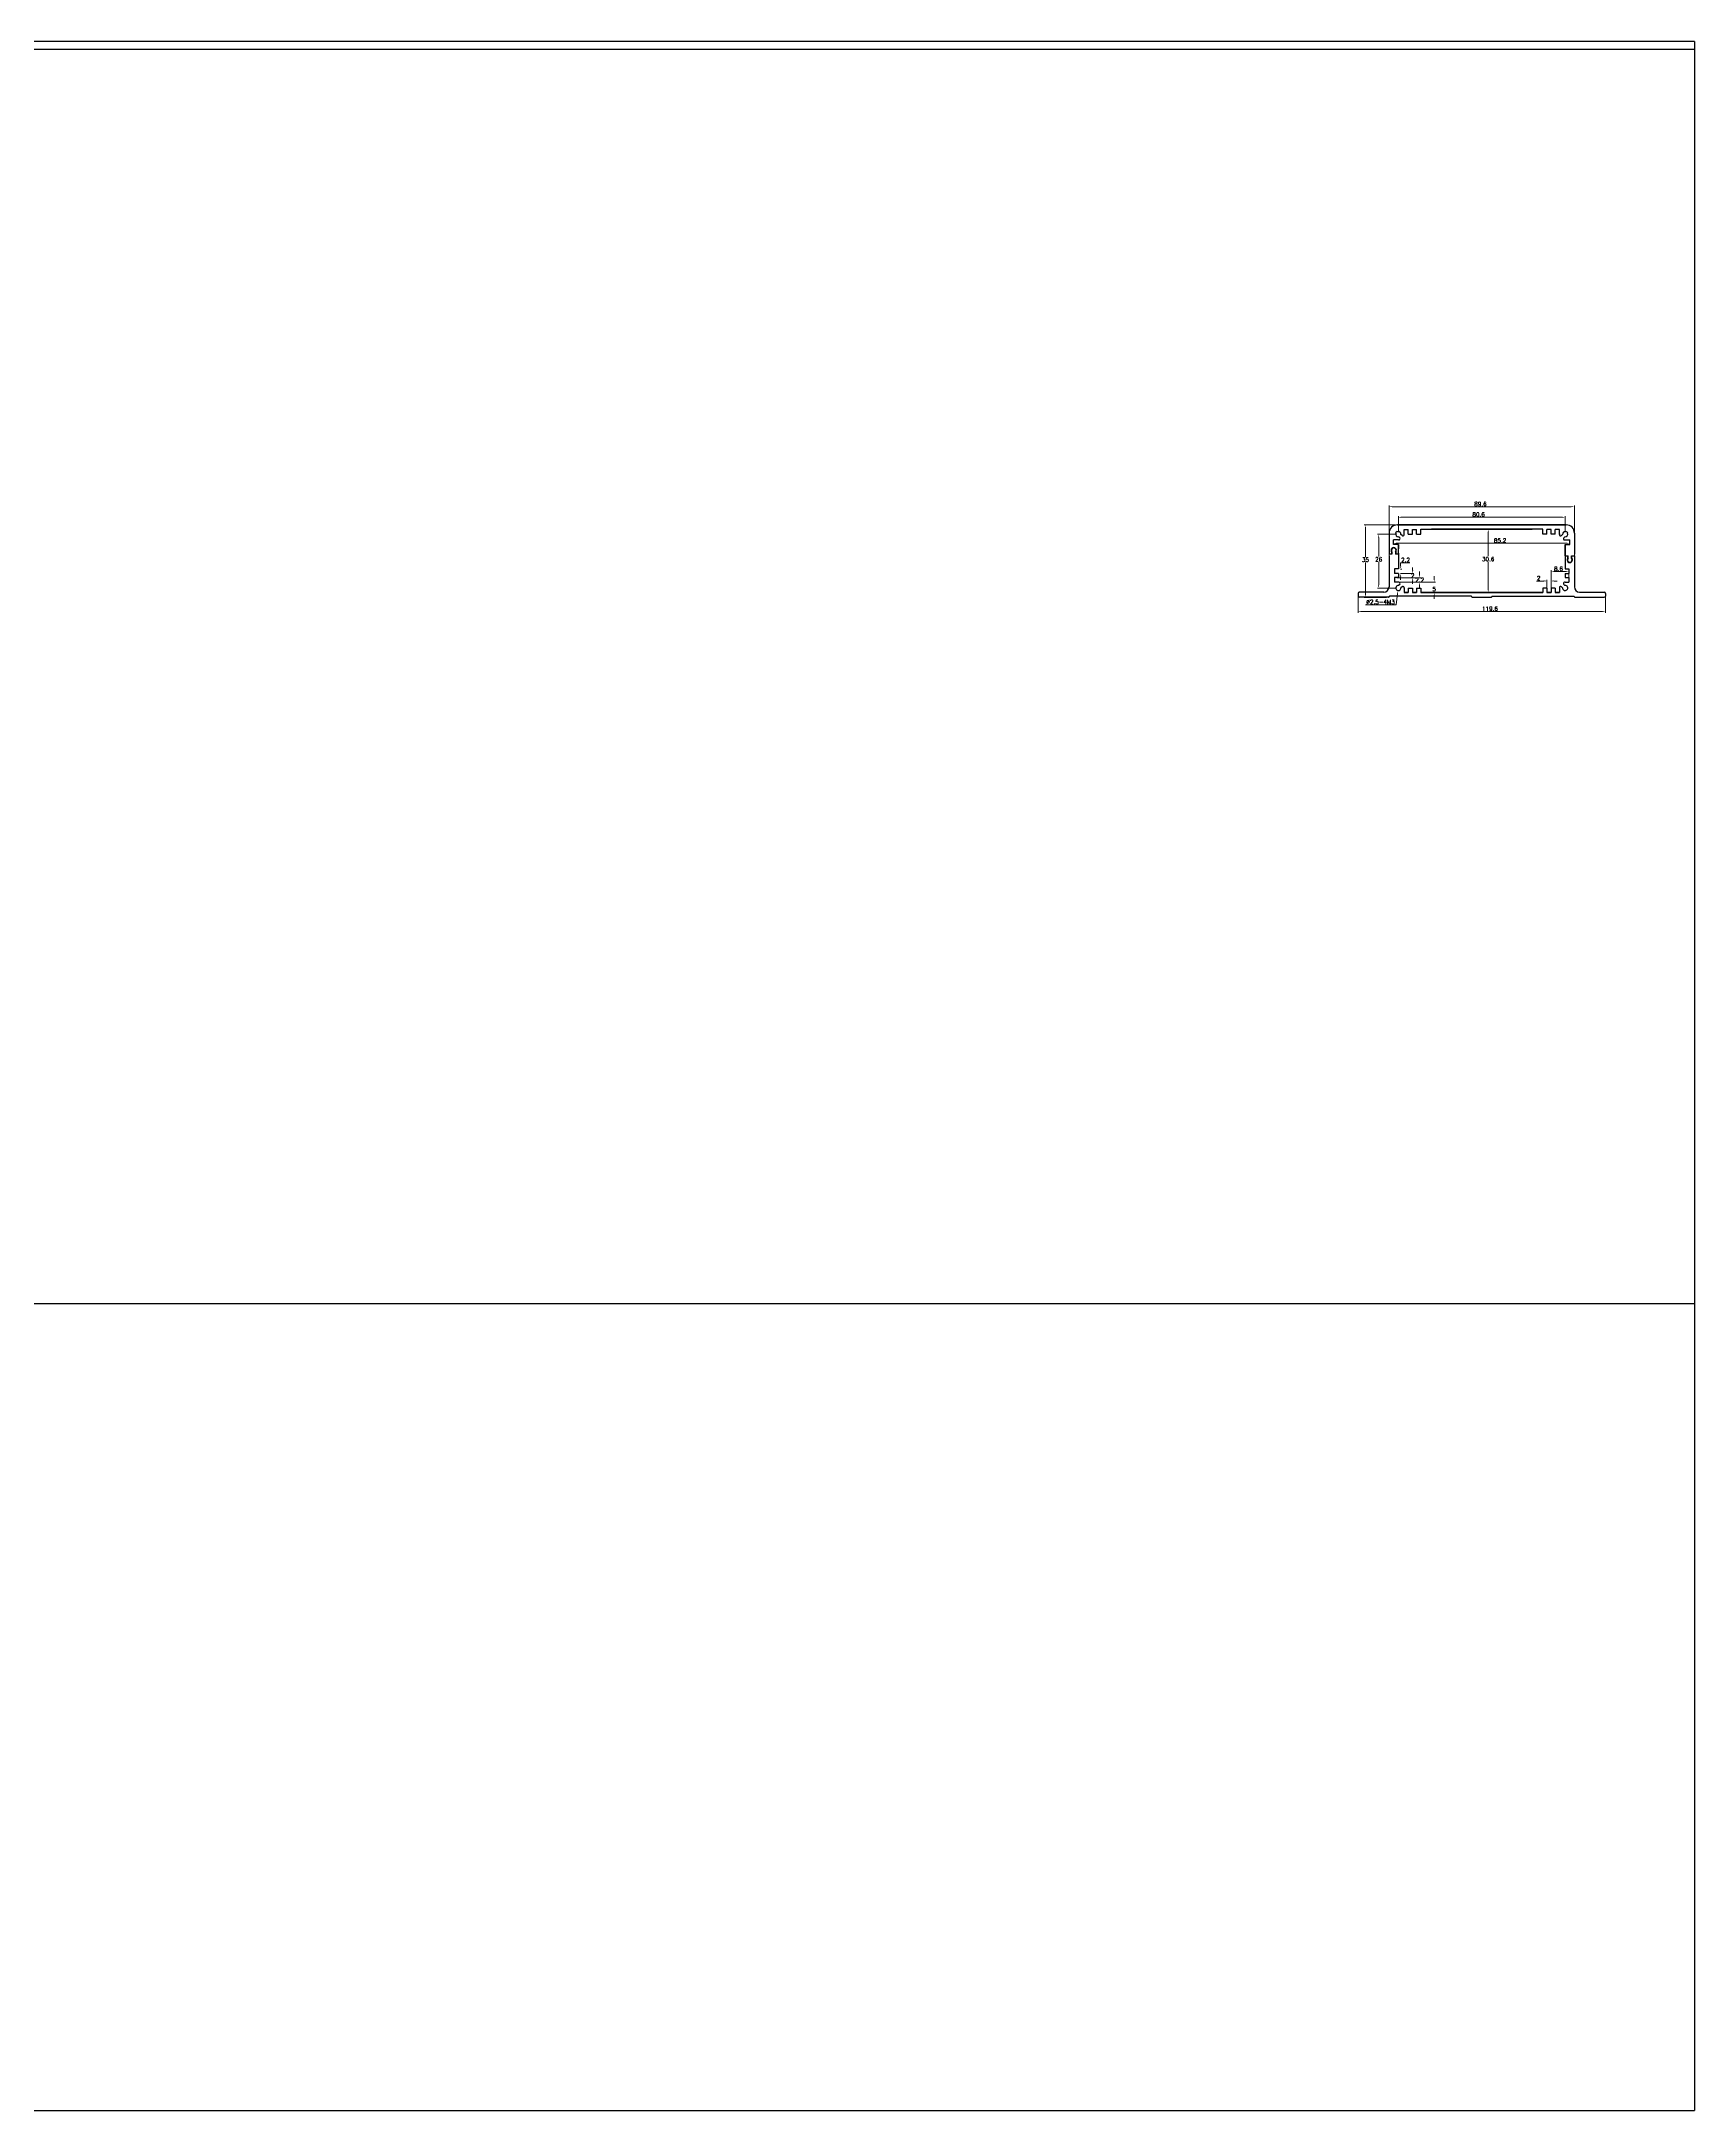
# Model space of a CAD drawing. Header units: millimetres. Extents: x 0 to 7379, y 0 to 1000.
# Drawn here: x 1201 to 2000, y 0 to 1000 of the extents above; entities that cross this region are included whole.
import ezdxf

# ---------------------------------------------------------------- set-up
doc = ezdxf.new("R2010")
doc.units = ezdxf.units.MM
doc.header["$PDMODE"] = 2
doc.header["$PDSIZE"] = 3
doc.layers.add('BORDERLINE', color=7, linetype='Continuous')
doc.styles.get("Standard").update_dxf_attribs({"font": 'txt.shx', "height": 2})
doc.dimstyles.new('ISO-25$0', dxfattribs={"dimtxt": 3.5, "dimasz": 1.5, "dimexe": 0.6, "dimexo": 1, "dimgap": 0.3, "dimtad": 1, "dimtih": 1, "dimtoh": 1, "dimdec": 1, "dimdsep": 46, "dimtxsty": 'Standard', "dimcen": 0, "dimclrd": 256, "dimclre": 256, "dimclrt": 256, "dimaunit": 1, "dimadec": 0, "dimazin": 3, "dimtfac": 1, "dimtdec": 1, "dimtofl": 0, "dimtmove": 0, "dimatfit": 3, "dimfxl": 0, "dimlwd": 9, "dimlwe": 9, "dimarcsym": 0})
doc.dimstyles.new('ISO-25$3', dxfattribs={"dimtxt": 3.5, "dimasz": 1.5, "dimexe": 1, "dimexo": 1, "dimgap": 0.3, "dimtad": 1, "dimtih": 1, "dimtoh": 1, "dimdec": 1, "dimdsep": 46, "dimtxsty": 'Standard', "dimcen": 0, "dimclrd": 256, "dimclre": 256, "dimclrt": 256, "dimaunit": 1, "dimadec": 0, "dimazin": 3, "dimtfac": 1, "dimtdec": 1, "dimtofl": 0, "dimtmove": 0, "dimatfit": 3, "dimfxl": 0, "dimlwd": 9, "dimlwe": 9, "dimarcsym": 0})

# ---------------------------------------------------------------- blocks, each defined once
blk = doc.blocks.new('*D52')
at = {"lineweight": 9}
for p, q in [((1837.3, 731.6), (1837.3, 723.9)), ((1956.9, 731.6), (1956.9, 723.9)), ((1838.8, 724.5), (1955.4, 724.5))]:
    blk.add_line(p, q, dxfattribs=at)
for points in [[(1838.8, 724.8), (1838.8, 724.3), (1837.3, 724.5)], [(1955.4, 724.8), (1955.4, 724.3), (1956.9, 724.5)]]:
    blk.add_solid(points)
at = {"layer": 'Defpoints', "color": 0}
for p in [(1837.3, 732.6), (1956.9, 732.6), (1956.9, 724.5)]:
    blk.add_point(p, dxfattribs=at)
at = {"insert": (1901.1, 725.8), "char_height": 2, "attachment_point": 5}
blk.add_mtext('119.6', dxfattribs=at)
blk = doc.blocks.new('*D54')
at = {"lineweight": 9}
for p, q in [((1852.3, 744.8), (1852.3, 775.7)), ((1853.8, 775.1), (1940.4, 775.1)), ((1941.9, 744.8), (1941.9, 775.7))]:
    blk.add_line(p, q, dxfattribs=at)
for points in [[(1853.8, 775.4), (1853.8, 774.9), (1852.3, 775.1)], [(1940.4, 775.4), (1940.4, 774.9), (1941.9, 775.1)]]:
    blk.add_solid(points)
at = {"layer": 'Defpoints', "color": 0}
for p in [(1941.9, 775.1), (1852.3, 743.8), (1941.9, 743.8)]:
    blk.add_point(p, dxfattribs=at)
at = {"insert": (1896.5, 776.4), "char_height": 2, "attachment_point": 5}
blk.add_mtext('89.6', dxfattribs=at)
blk = doc.blocks.new('*D64')
at = {"lineweight": 9}
for p, q in [((1897.2, 764.2), (1900.8, 764.2)), ((1900.2, 762.7), (1900.2, 751.2)), ((1900.2, 735.1), (1900.2, 748.5)), ((1898.1, 733.6), (1900.8, 733.6))]:
    blk.add_line(p, q, dxfattribs=at)
for points in [[(1900, 762.7), (1900.5, 762.7), (1900.2, 764.2)], [(1900, 735.1), (1900.5, 735.1), (1900.2, 733.6)]]:
    blk.add_solid(points)
at = {"layer": 'Defpoints', "color": 0}
for p in [(1896.2, 764.2), (1897.1, 733.6), (1900.2, 733.6)]:
    blk.add_point(p, dxfattribs=at)
at = {"insert": (1900.2, 749.8), "char_height": 2, "attachment_point": 5}
blk.add_mtext('30.6', dxfattribs=at)
blk = doc.blocks.new('*D65')
at = {"lineweight": 9}
for p, q in [((1855.7, 727.7), (1856.4, 733.1)), ((1841, 727.7), (1855.7, 727.7))]:
    blk.add_line(p, q, dxfattribs=at)
blk.add_solid([(1856.2, 733.1), (1856.7, 733.1), (1856.6, 734.6)])
at = {"layer": 'Defpoints', "color": 0}
for p in [(1856.6, 734.6), (1857, 737.1)]:
    blk.add_point(p, dxfattribs=at)
at = {"insert": (1848.2, 729.1), "char_height": 2, "attachment_point": 5}
blk.add_mtext('∅2.5-4M3', dxfattribs=at)
blk = doc.blocks.new('*D66')
at = {"lineweight": 9}
for p, q in [((1856.8, 762.8), (1856.8, 770.6)), ((1858.3, 770), (1935.9, 770)), ((1937.4, 762.8), (1937.4, 770.6))]:
    blk.add_line(p, q, dxfattribs=at)
for points in [[(1858.3, 770.3), (1858.3, 769.8), (1856.8, 770)], [(1935.9, 770.3), (1935.9, 769.8), (1937.4, 770)]]:
    blk.add_solid(points)
at = {"layer": 'Defpoints', "color": 0}
for p in [(1937.4, 770), (1856.8, 761.8), (1937.4, 761.8)]:
    blk.add_point(p, dxfattribs=at)
at = {"insert": (1895.6, 771.4), "char_height": 2, "attachment_point": 5}
blk.add_mtext('80.6', dxfattribs=at)
blk = doc.blocks.new('*D67')
at = {"lineweight": 9}
for p, q in [((1855.8, 761.8), (1846.7, 761.8)), ((1847.3, 760.3), (1847.3, 751.1)), ((1847.3, 737.3), (1847.3, 748.4)), ((1855.8, 735.8), (1846.7, 735.8))]:
    blk.add_line(p, q, dxfattribs=at)
for points in [[(1847, 760.3), (1847.5, 760.3), (1847.3, 761.8)], [(1847, 737.3), (1847.5, 737.3), (1847.3, 735.8)]]:
    blk.add_solid(points)
at = {"layer": 'Defpoints', "color": 0}
for p in [(1847.3, 761.8), (1856.8, 761.8), (1856.8, 735.8)]:
    blk.add_point(p, dxfattribs=at)
at = {"insert": (1847.3, 749.7), "char_height": 2, "attachment_point": 5}
blk.add_mtext('26', dxfattribs=at)
blk = doc.blocks.new('*D70')
at = {"lineweight": 9}
for p, q in [((1855.3, 766.3), (1840.3, 766.3)), ((1840.9, 764.8), (1840.9, 750.8)), ((1840.9, 732.8), (1840.9, 748.2)), ((1851.1, 731.3), (1840.3, 731.3))]:
    blk.add_line(p, q, dxfattribs=at)
for points in [[(1840.7, 764.8), (1841.2, 764.8), (1840.9, 766.3)], [(1840.7, 732.8), (1841.2, 732.8), (1840.9, 731.3)]]:
    blk.add_solid(points)
at = {"layer": 'Defpoints', "color": 0}
for p in [(1856.3, 766.3), (1840.9, 731.3), (1852.1, 731.3)]:
    blk.add_point(p, dxfattribs=at)
at = {"insert": (1840.9, 749.5), "char_height": 2, "attachment_point": 5}
blk.add_mtext('35', dxfattribs=at)
blk = doc.blocks.new('*D71')
at = {"lineweight": 9}
for p, q in [((1854.5, 756.9), (1854.5, 756.9)), ((1856, 757.5), (1938.2, 757.5)), ((1939.7, 756.9), (1939.7, 756.9))]:
    blk.add_line(p, q, dxfattribs=at)
for points in [[(1856, 757.7), (1856, 757.2), (1854.5, 757.5)], [(1938.2, 757.7), (1938.2, 757.2), (1939.7, 757.5)]]:
    blk.add_solid(points)
at = {"layer": 'Defpoints', "color": 0}
for p in [(1854.5, 757.9), (1939.7, 757.9), (1939.7, 757.5)]:
    blk.add_point(p, dxfattribs=at)
at = {"insert": (1906, 758.8), "char_height": 2, "attachment_point": 5}
blk.add_mtext('85.2', dxfattribs=at)
blk = doc.blocks.new('*D79')
at = {"lineweight": 9}
for p, q in [((1857.8, 745), (1858.5, 745)), ((1857.8, 742.8), (1858.5, 742.8)), ((1857.9, 746.5), (1857.9, 748)), ((1857.9, 748), (1862.3, 748)), ((1857.9, 741.3), (1857.9, 739.8))]:
    blk.add_line(p, q, dxfattribs=at)
for points in [[(1857.7, 746.5), (1858.2, 746.5), (1857.9, 745)], [(1857.7, 741.3), (1858.2, 741.3), (1857.9, 742.8)]]:
    blk.add_solid(points)
at = {"layer": 'Defpoints', "color": 0}
for p in [(1856.8, 745), (1856.8, 742.8), (1857.9, 742.8)]:
    blk.add_point(p, dxfattribs=at)
at = {"insert": (1860.3, 749.4), "char_height": 2, "attachment_point": 5}
blk.add_mtext('2.2', dxfattribs=at)
blk = doc.blocks.new('*D80')
at = {"lineweight": 9}
for p, q in [((1857.8, 742.8), (1864.3, 742.8)), ((1857.8, 740.8), (1864.3, 740.8)), ((1863.7, 744.3), (1863.7, 745.8)), ((1863.7, 739.3), (1863.7, 737.8))]:
    blk.add_line(p, q, dxfattribs=at)
for points in [[(1863.5, 744.3), (1864, 744.3), (1863.7, 742.8)], [(1863.5, 739.3), (1864, 739.3), (1863.7, 740.8)]]:
    blk.add_solid(points)
at = {"layer": 'Defpoints', "color": 0}
for p in [(1856.8, 742.8), (1856.8, 740.8), (1863.7, 740.8)]:
    blk.add_point(p, dxfattribs=at)
at = {"insert": (1863.7, 741.8), "char_height": 2, "attachment_point": 5}
blk.add_mtext('2', dxfattribs=at)
blk = doc.blocks.new('*D83')
at = {"lineweight": 9}
for p, q in [((1856, 740.8), (1867.7, 740.8)), ((1867.1, 742.3), (1867.1, 743.8)), ((1856, 738.6), (1867.7, 738.6)), ((1867.1, 737.1), (1867.1, 735.6))]:
    blk.add_line(p, q, dxfattribs=at)
for points in [[(1866.8, 742.3), (1867.3, 742.3), (1867.1, 740.8)], [(1866.8, 737.1), (1867.3, 737.1), (1867.1, 738.6)]]:
    blk.add_solid(points)
at = {"layer": 'Defpoints', "color": 0}
for p in [(1855, 740.8), (1855, 738.6), (1867.1, 738.6)]:
    blk.add_point(p, dxfattribs=at)
at = {"insert": (1867.1, 739.7), "char_height": 2, "attachment_point": 5}
blk.add_mtext('2.2', dxfattribs=at)
blk = doc.blocks.new('*D84')
at = {"lineweight": 9}
for p, q in [((1874.1, 740.1), (1874.1, 741.6)), ((1857, 738.6), (1874.7, 738.6)), ((1868.6, 733.6), (1874.7, 733.6)), ((1874.1, 732.1), (1874.1, 730.6))]:
    blk.add_line(p, q, dxfattribs=at)
for points in [[(1873.9, 740.1), (1874.4, 740.1), (1874.1, 738.6)], [(1873.9, 732.1), (1874.4, 732.1), (1874.1, 733.6)]]:
    blk.add_solid(points)
at = {"layer": 'Defpoints', "color": 0}
for p in [(1856, 738.6), (1867.6, 733.6), (1874.1, 733.6)]:
    blk.add_point(p, dxfattribs=at)
at = {"insert": (1874.1, 735.3), "char_height": 2, "attachment_point": 5}
blk.add_mtext('5', dxfattribs=at)
blk = doc.blocks.new('*D87')
at = {"lineweight": 9}
for p, q in [((1927.1, 739.2), (1923.6, 739.2)), ((1928.6, 734.6), (1928.6, 739.8)), ((1930.6, 734.6), (1930.6, 739.8)), ((1932.1, 739.2), (1933.6, 739.2))]:
    blk.add_line(p, q, dxfattribs=at)
for points in [[(1927.1, 739.5), (1927.1, 739), (1928.6, 739.2)], [(1932.1, 739.5), (1932.1, 739), (1930.6, 739.2)]]:
    blk.add_solid(points)
at = {"layer": 'Defpoints', "color": 0}
for p in [(1928.6, 733.6), (1930.6, 739.2), (1930.6, 733.6)]:
    blk.add_point(p, dxfattribs=at)
at = {"insert": (1924.6, 740.6), "char_height": 2, "attachment_point": 5}
blk.add_mtext('2', dxfattribs=at)
blk = doc.blocks.new('*D88')
at = {"lineweight": 9}
for p, q in [((1930.6, 735.6), (1930.6, 744.4)), ((1932.1, 743.8), (1937.7, 743.8)), ((1939.2, 740.7), (1939.2, 744.4))]:
    blk.add_line(p, q, dxfattribs=at)
for points in [[(1932.1, 744), (1932.1, 743.5), (1930.6, 743.8)], [(1937.7, 744), (1937.7, 743.5), (1939.2, 743.8)]]:
    blk.add_solid(points)
at = {"layer": 'Defpoints', "color": 0}
for p in [(1939.2, 743.8), (1930.6, 734.6), (1939.2, 739.7)]:
    blk.add_point(p, dxfattribs=at)
at = {"insert": (1934.2, 745.1), "char_height": 2, "attachment_point": 5}
blk.add_mtext('8.6', dxfattribs=at)

msp = doc.modelspace()

# ---------------------------------------------------------------- linework, layer by layer
for p, q in [((1852.3133, 762.3347), (1852.3133, 752.1347)), ((1855.6497, 762.2913), (1855.4598, 762.4812)), ((1856.3568, 762.9984), (1856.1669, 763.1883)), ((1937.9133, 766.3347), (1856.3133, 766.3347)), ((1856.3133, 766.3347), (1937.9133, 766.3347)), ((1857.4476, 760.069), (1856.9268, 760.5899)), ((1857.4476, 760.069), (1856.9268, 760.5899)), ((1858.579, 761.2004), (1858.0581, 761.7213)), ((1859.6102, 764.0347), (1861.6102, 764.0347)), ((1859.6102, 761.7022), (1859.6102, 764.0347)), ((1859.6102, 761.7022), (1859.6102, 764.0347)), ((1861.6102, 761.8347), (1861.6102, 764.0347)), ((1861.6102, 762.0347), (1861.6102, 764.0347)), ((1861.6102, 761.8347), (1863.6102, 761.8347)), ((1863.6102, 764.0347), (1865.6102, 764.0347)), ((1863.6102, 761.8347), (1863.6102, 764.0347)), ((1865.6102, 761.8347), (1865.6102, 764.0347)), ((1865.6102, 761.8347), (1867.6102, 761.8347)), ((1867.6102, 764.2347), (1921.4038, 764.2347)), ((1867.6102, 761.8347), (1867.6102, 764.2347)), ((1926.6164, 764.2347), (1872.8228, 764.2347)), ((1926.6164, 761.8347), (1926.6164, 764.2347)), ((1928.6164, 761.8347), (1926.6164, 761.8347)), ((1930.6164, 764.0347), (1928.6164, 764.0347)), ((1928.6164, 761.8347), (1928.6164, 764.0347)), ((1930.6164, 761.8347), (1930.6164, 764.0347)), ((1932.6164, 761.8347), (1930.6164, 761.8347)), ((1934.6164, 764.0347), (1932.6164, 764.0347)), ((1932.6164, 761.8347), (1932.6164, 764.0347)), ((1932.6164, 762.0347), (1932.6164, 764.0347)), ((1934.6164, 761.7022), (1934.6164, 764.0347)), ((1934.6164, 761.7022), (1934.6164, 764.0347)), ((1935.6476, 761.2004), (1936.1685, 761.7213)), ((1936.779, 760.069), (1937.2998, 760.5899)), ((1936.779, 760.069), (1937.2998, 760.5899)), ((1937.8698, 762.9984), (1938.0598, 763.1883)), ((1938.577, 762.2913), (1938.7669, 762.4812)), ((1941.9133, 762.3347), (1941.9133, 752.1347)), ((1941.9133, 762.3347), (1941.9133, 752.1347)), ((1853.7133, 752.1347), (1852.3133, 752.1347)), ((1852.3133, 751.3347), (1852.3133, 736.3347)), ((1853.5633, 753.2041), (1853.5633, 752.1347)), ((1853.5633, 753.2041), (1853.5633, 752.1347)), ((1853.7133, 753.2601), (1853.7133, 752.1347)), ((1853.7133, 753.2601), (1853.7133, 752.1347)), ((1854.5133, 756.8347), (1854.5133, 759.0347)), ((1856.8133, 759.0347), (1854.5133, 759.0347)), ((1856.8133, 756.8347), (1854.5133, 756.8347)), ((1855.4133, 753.2601), (1855.4133, 752.1347)), ((1855.4133, 753.2601), (1855.4133, 752.1347)), ((1856.8133, 752.1347), (1855.4133, 752.1347)), ((1855.5633, 753.2041), (1855.5633, 752.1347)), ((1855.5633, 753.2041), (1855.5633, 752.1347)), ((1856.8133, 752.1347), (1856.8133, 756.8347)), ((1856.8133, 754.8347), (1856.8133, 756.8347)), ((1856.8133, 754.8347), (1856.8133, 756.8347)), ((1856.8133, 756.8347), (1856.8133, 754.8347)), ((1856.8133, 756.8347), (1856.8133, 754.8347)), ((1856.8133, 752.6347), (1856.8133, 752.1347)), ((1856.8133, 752.1347), (1856.8133, 745.0347)), ((1856.8133, 752.1347), (1856.8133, 745.0347)), ((1937.4133, 759.0347), (1939.7133, 759.0347)), ((1937.4133, 751.3347), (1937.4133, 756.8347)), ((1937.4133, 756.8347), (1939.7133, 756.8347)), ((1937.4133, 754.8347), (1937.4133, 756.8347)), ((1937.4133, 754.8347), (1937.4133, 756.8347)), ((1937.4133, 756.8347), (1937.4133, 751.3347)), ((1937.4133, 756.8347), (1937.4133, 754.8347)), ((1937.4133, 756.8347), (1937.4133, 751.3347)), ((1937.4133, 756.8347), (1937.4133, 754.8347)), ((1937.4133, 751.3347), (1938.8133, 751.3347)), ((1937.4133, 751.3347), (1937.4133, 745.0347)), ((1937.4133, 751.3347), (1937.4133, 745.0347)), ((1938.6633, 750.2654), (1938.6633, 751.3347)), ((1938.8133, 750.2093), (1938.8133, 751.3347)), ((1939.7133, 756.8347), (1939.7133, 759.0347)), ((1940.5133, 750.2093), (1940.5133, 751.3347)), ((1940.5133, 751.3347), (1941.9133, 751.3347)), ((1940.6633, 750.2654), (1940.6633, 751.3347)), ((1941.9133, 751.3347), (1941.9133, 736.3347)), ((1941.9133, 751.3347), (1941.9133, 736.3347)), ((1856.8133, 745.0347), (1855.0133, 745.0347)), ((1855.0133, 745.0347), (1855.0133, 742.8347)), ((1856.8133, 742.8347), (1855.0133, 742.8347)), ((1856.8133, 740.8347), (1855.0133, 740.8347)), ((1855.0133, 740.8347), (1855.0133, 738.6347)), ((1856.8133, 742.8347), (1856.8133, 740.8347)), ((1856.8133, 742.8347), (1856.8133, 740.8347)), ((1937.4133, 745.0347), (1939.2133, 745.0347)), ((1937.4133, 742.8347), (1939.2133, 742.8347)), ((1937.4133, 742.8347), (1937.4133, 740.8347)), ((1937.4133, 742.8347), (1937.4133, 740.8347)), ((1937.4133, 740.8347), (1939.2133, 740.8347)), ((1939.2133, 745.0347), (1939.2133, 742.8347)), ((1939.2133, 740.8347), (1939.2133, 738.6347)), ((1837.3133, 733.2347), (1837.3133, 731.9347)), ((1849.8133, 733.8347), (1837.9133, 733.8347)), ((1852.0633, 731.3347), (1837.9133, 731.3347)), ((1892.0633, 731.8347), (1852.5633, 731.8347)), ((1856.8133, 738.6347), (1855.0133, 738.6347)), ((1857.4476, 737.6004), (1856.9268, 737.0796)), ((1858.579, 736.469), (1858.0581, 735.9482)), ((1859.6102, 735.9673), (1859.6102, 733.6347)), ((1859.6102, 735.9673), (1859.6102, 733.6347)), ((1859.6102, 735.8347), (1859.6133, 735.8347)), ((1859.6102, 733.6347), (1861.6102, 733.6347)), ((1861.6102, 733.6347), (1859.6102, 733.6347)), ((1861.6102, 735.8347), (1863.6102, 735.8347)), ((1861.6102, 735.8347), (1861.6102, 733.6347)), ((1861.6102, 735.6347), (1861.6102, 733.6347)), ((1863.6102, 735.8347), (1863.6102, 733.6347)), ((1863.6102, 733.6347), (1865.6102, 733.6347)), ((1865.6102, 733.6347), (1863.6102, 733.6347)), ((1865.6102, 735.8347), (1867.6102, 735.8347)), ((1865.6102, 735.8347), (1865.6102, 733.6347)), ((1867.6102, 735.8347), (1867.6102, 733.6347)), ((1867.6102, 733.6347), (1926.6164, 733.6347)), ((1926.6164, 733.6347), (1867.6102, 733.6347)), ((1892.5633, 731.3347), (1901.6633, 731.3347)), ((1902.1633, 731.8347), (1941.6633, 731.8347)), ((1902.1633, 731.8347), (1941.6633, 731.8347)), ((1928.6164, 735.8347), (1926.6164, 735.8347)), ((1926.6164, 735.8347), (1926.6164, 733.6347)), ((1928.6164, 735.8347), (1928.6164, 733.6347)), ((1928.6164, 733.6347), (1930.6164, 733.6347)), ((1930.6164, 733.6347), (1928.6164, 733.6347)), ((1932.6164, 735.8347), (1930.6164, 735.8347)), ((1930.6164, 735.8347), (1930.6164, 733.6347)), ((1932.6164, 735.8347), (1932.6164, 733.6347)), ((1932.6164, 735.6347), (1932.6164, 733.6347)), ((1932.6164, 733.6347), (1934.6164, 733.6347)), ((1934.6164, 733.6347), (1932.6164, 733.6347)), ((1934.6164, 735.8347), (1934.6133, 735.8347)), ((1934.6164, 735.9673), (1934.6164, 733.6347)), ((1934.6164, 735.9673), (1934.6164, 733.6347)), ((1935.6476, 736.469), (1936.1685, 735.9482)), ((1936.779, 737.6004), (1937.2998, 737.0796)), ((1937.4133, 738.6347), (1939.2133, 738.6347)), ((1942.1633, 731.3347), (1956.3133, 731.3347)), ((1942.1633, 731.3347), (1956.3133, 731.3347)), ((1944.4133, 733.8347), (1956.3133, 733.8347)), ((1944.4133, 733.8347), (1956.3133, 733.8347)), ((1956.9133, 733.2347), (1956.9133, 731.9347)), ((1956.9133, 733.2347), (1956.9133, 731.9347))]:
    msp.add_line(p, q)
for centre, radius, start, end in [((1856.3133, 762.3347), 4, 90, 180), ((1856.8133, 761.8347), 1.5, 115.5287794, 154.4712206), ((1856.8133, 761.8347), 1.25, 158.5781785, 275.2081805), ((1856.8133, 761.8347), 1.25, 354.7918195, 111.4218215), ((1857.0234, 759.6448), 0.6, 275.4788036, 45), ((1859.0033, 761.6247), 0.6, 225, 354.5211964), ((1856.8133, 761.8347), 2.8, 354.5211964, 2.7130825), ((1856.8133, 761.8347), 2.8, 354.5211964, 2.7130825), ((1937.4133, 761.8347), 2.8, 177.2869175, 185.4788036), ((1937.4133, 761.8347), 2.8, 177.2869175, 185.4788036), ((1935.2234, 761.6247), 0.6, 185.4788036, 315), ((1937.4133, 761.8347), 1.25, 68.5781785, 185.2081805), ((1937.2033, 759.6448), 0.6, 135, 264.5211964), ((1937.4133, 761.8347), 1.25, 264.7918195, 21.4218215), ((1937.9133, 762.3347), 4, 0, 90), ((1937.4133, 761.8347), 1.5, 25.5287794, 64.4712206), ((1854.5633, 754.0347), 1.3, 320.2848628, 219.7151372), ((1854.5633, 754.0347), 1.3, 320.2848628, 219.7151372), ((1854.5633, 754.0347), 1.15, 317.6573945, 222.3426055), ((1854.5633, 754.0347), 1.15, 317.6573945, 222.3426055), ((1856.8133, 761.8347), 2.8, 270, 275.4788036), ((1937.4133, 761.8347), 2.8, 264.5211964, 270), ((1939.6633, 749.4347), 1.3, 140.2848628, 39.7151372), ((1939.6633, 749.4347), 1.15, 137.6573945, 42.3426055), ((1837.9133, 733.2347), 0.6, 90, 180), ((1837.9133, 731.9347), 0.6, 180, 270), ((1849.8133, 736.3347), 2.5, 270, 0), ((1852.0633, 731.5847), 0.25, 270, 0), ((1852.5633, 731.5847), 0.25, 90, 180), ((1856.8133, 735.8347), 1.25, 84.7918195, 5.2081805), ((1856.8133, 735.8347), 2.8, 84.5211964, 90), ((1857.0234, 738.0247), 0.6, 315, 84.5211964), ((1859.0033, 736.0448), 0.6, 5.4788036, 135), ((1856.8133, 735.8347), 2.8, 357.2869175, 5.4788036), ((1892.0633, 731.5847), 0.25, 0, 90), ((1892.5633, 731.5847), 0.25, 180, 270), ((1901.6633, 731.5847), 0.25, 270, 0), ((1902.1633, 731.5847), 0.25, 90, 180), ((1937.4133, 735.8347), 2.8, 174.5211964, 182.7130825), ((1935.2234, 736.0448), 0.6, 45, 174.5211964), ((1937.4133, 735.8347), 1.25, 174.7918195, 95.2081805), ((1937.2033, 738.0247), 0.6, 95.4788036, 225), ((1937.4133, 735.8347), 2.8, 90, 95.4788036), ((1941.6633, 731.5847), 0.25, 360, 90), ((1941.6633, 731.5847), 0.25, 0, 90), ((1944.4133, 736.3347), 2.5, 180, 270), ((1944.4133, 736.3347), 2.5, 180, 270), ((1942.1633, 731.5847), 0.25, 180, 270), ((1942.1633, 731.5847), 0.25, 180, 270), ((1956.3133, 733.2347), 0.6, 0, 90), ((1956.3133, 731.9347), 0.6, 270, 0)]:
    msp.add_arc(centre, radius, start, end)
at = {"layer": 'BORDERLINE', "color": 1}
for p, q in [((2000, 1000), (0, 1000)), ((2000, 1000), (2000, 0)), ((2000, 996), (0, 996)), ((0, 390), (2000, 390)), ((0, 0), (2000, 0))]:
    msp.add_line(p, q, dxfattribs=at)

# ---------------------------------------------------------------- dimensions: what is measured, and where the dimension line sits
for base, p1, p2, picture, middle in [((1941.9133, 775.1204), (1852.3133, 743.8347), (1941.9133, 743.8347), '*D54', (1896.5203, 775.1204)), ((1956.9133, 724.524), (1837.3133, 732.5847), (1956.9133, 732.5847), '*D52', (1901.0986, 724.524))]:
    dim = msp.add_linear_dim(base=base, p1=p1, p2=p2, dimstyle='ISO-25$0')
    dim.commit()
    dim.dimension.update_dxf_attribs({"geometry": picture, "text_midpoint": middle, "dimtype": 160})
at = {"color": 1}
for base, p1, p2, picture, middle in [((1937.4133, 770.0459), (1856.8133, 761.8347), (1937.4133, 761.8347), '*D66', (1895.5996, 770.0459)), ((1939.7133, 757.4566), (1854.5133, 757.9347), (1939.7133, 757.9347), '*D71', (1905.9988, 757.4566)), ((1930.6164, 739.2323), (1928.6164, 733.6347), (1930.6164, 733.6347), '*D87', (1924.6276, 739.2323)), ((1939.2133, 743.7724), (1930.6164, 734.6347), (1939.2133, 739.7347), '*D88', (1934.1562, 743.7724))]:
    dim = msp.add_linear_dim(base=base, p1=p1, p2=p2, dimstyle='ISO-25$0', dxfattribs=at)
    dim.commit()
    dim.dimension.update_dxf_attribs({"geometry": picture, "text_midpoint": middle, "dimtype": 160})
for base, p1, p2, picture, middle in [((1840.937, 731.3347), (1856.3133, 766.3347), (1852.0633, 731.3347), '*D70', (1840.937, 749.5212)), ((1847.2971, 761.8347), (1856.8133, 735.8347), (1856.8133, 761.8347), '*D67', (1847.2971, 749.7341)), ((1900.2165, 733.6347), (1896.2053, 764.2347), (1897.1133, 733.6347), '*D64', (1900.2165, 749.8395)), ((1857.9437, 742.8347), (1856.8133, 745.0347), (1856.8133, 742.8347), '*D79', (1860.2661, 748.0347)), ((1867.0769, 738.6347), (1855.0133, 740.8347), (1855.0133, 738.6347), '*D83', (1867.0769, 739.7347)), ((1874.1183, 733.6347), (1856.0133, 738.6347), (1867.6102, 733.6347), '*D84', (1874.1183, 735.2928)), ((1863.7433, 740.8347), (1856.8133, 742.8347), (1856.8133, 740.8347), '*D80', (1863.7433, 741.8347))]:
    dim = msp.add_linear_dim(base=base, p1=p1, p2=p2, angle=90, dimstyle='ISO-25$0', dxfattribs=at)
    dim.commit()
    dim.dimension.update_dxf_attribs({"geometry": picture, "text_midpoint": middle, "dimtype": 160})
dim = msp.add_diameter_dim_2p(p1=(1856.9791, 737.0737), p2=(1856.6475, 734.5958), text='<>-4M3', dimstyle='ISO-25$3', override={"dimtmove": 1}, dxfattribs=at)
dim.commit()
dim.dimension.update_dxf_attribs({"geometry": '*D65', "text_midpoint": (1855.7284, 727.7293), "dimtype": 163})

doc.saveas('drawing.dxf')
